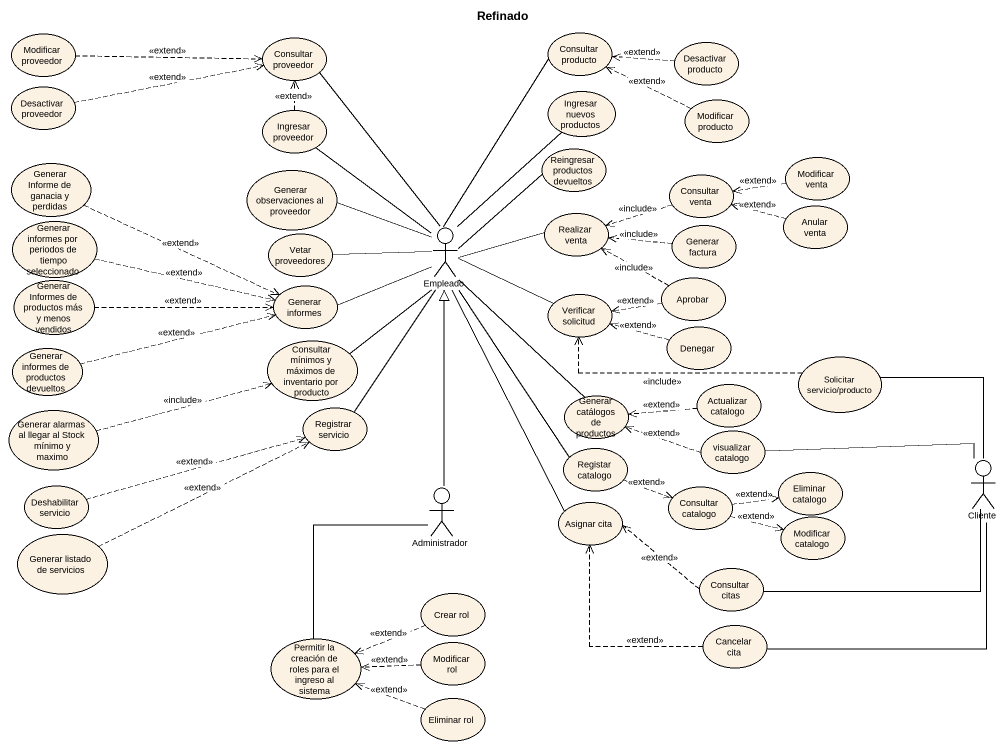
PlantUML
@startuml
title Refinado
usecase "Modificar proveedor" as Modificar_proveedor
usecase "Consultar proveedor" as Consultar_proveedor
usecase "Consultar producto" as Consultar_producto
usecase "Desactivar producto" as Desactivar_producto
usecase "Desactivar proveedor" as Desactivar_proveedor
usecase "Ingresar proveedor" as Ingresar_proveedor
usecase "Ingresar nuevos productos" as Ingresar_nuevos_productos
usecase "Modificar producto" as Modificar_producto
usecase "Generar Informe de ganacia y perdidas" as Generar_Informe_de_ganacia
usecase "Reingresar productos devueltos" as Reingresar_productos
usecase "Modificar venta" as Modificar_venta
usecase "Generar observaciones al proveedor" as Generar_observaciones_al
usecase "Consultar venta" as Consultar_venta
usecase "Generar informes por periodos de tiempo seleccionado" as Generar_informes_por
usecase "Vetar proveedores" as Vetar_proveedores
actor Empleado
usecase "Realizar venta" as Realizar_venta
usecase "Generar factura" as Generar_factura
usecase "Anular venta" as Anular_venta
usecase "Generar Informes de productos más y menos vendidos" as Generar_Informes_de
usecase Aprobar
usecase "Generar informes" as Generar_informes
usecase "Verificar solicitud" as Verificar_solicitud
usecase "Generar informes de productos devueltos" as Generar_informes_de
usecase "Consultar mínimos y máximos de inventario por producto" as Consultar_mínimos_y_máximos
usecase Denegar
usecase "Solicitar servicio/producto" as Solicitar_servicio_producto
usecase "Generar catálogos de productos" as Generar_catálogos_de
usecase "Actualizar catalogo" as Actualizar_catalogo
usecase "Generar alarmas al llegar al Stock mínimo y maximo" as Generar_alarmas_al_llegar
usecase "Registrar servicio" as Registrar_servicio
usecase "visualizar catalogo" as visualizar_catalogo
usecase "Registar catalogo" as Registar_catalogo
usecase "Eliminar catalogo" as Eliminar_catalogo
actor Cliente
usecase "Deshabilitar servicio" as Deshabilitar_servicio
actor Administrador
usecase "Asignar cita" as Asignar_cita
usecase "Consultar catalogo" as Consultar_catalogo
usecase "Generar listado de servicios" as Generar_listado_de_servicios
usecase "Modificar catalogo" as Modificar_catalogo
usecase "Consultar citas" as Consultar_citas
usecase "Crear rol" as Crear_rol
usecase "Cancelar cita" as Cancelar_cita
usecase "Permitir la creación de roles para el ingreso al sistema" as Permitir_la_creación_de
usecase "Modificar rol" as Modificar_rol
usecase "Eliminar rol" as Eliminar_rol
Modificar_proveedor .right.> Consultar_proveedor : <<extend>>
Desactivar_producto .left.> Consultar_producto : <<extend>>
Desactivar_proveedor .right.> Consultar_proveedor : <<extend>>
Ingresar_proveedor .up.> Consultar_proveedor : <<extend>>
Modificar_producto .left.> Consultar_producto : <<extend>>
Generar_Informe_de_ganacia .right.> Generar_informes : <<extend>>
Modificar_venta .left.> Consultar_venta : <<extend>>
Consultar_venta .left.> Realizar_venta : <<include>>
Generar_informes_por .right.> Generar_informes : <<extend>>
Empleado -up- Consultar_proveedor
Empleado -up- Consultar_producto
Empleado -up- Ingresar_proveedor
Empleado -up- Ingresar_nuevos_productos
Empleado -up- Reingresar_productos
Empleado -left- Generar_observaciones_al
Empleado -left- Vetar_proveedores
Empleado -right- Realizar_venta
Empleado -right- Verificar_solicitud
Empleado -- Consultar_mínimos_y_máximos
Empleado -- Generar_catálogos_de
Empleado -- Registrar_servicio
Empleado -- Registar_catalogo
Empleado -- Asignar_cita
Generar_factura .left.> Realizar_venta : <<include>>
Anular_venta .left.> Consultar_venta : <<extend>>
Generar_Informes_de .right.> Generar_informes : <<extend>>
Aprobar .left.> Realizar_venta : <<include>>
Aprobar .left.> Verificar_solicitud : <<extend>>
Generar_informes -right- Empleado
Generar_informes_de .right.> Generar_informes : <<extend>>
Denegar .left.> Verificar_solicitud : <<extend>>
Solicitar_servicio_producto .left.> Verificar_solicitud : <<include>>
Actualizar_catalogo .left.> Generar_catálogos_de : <<extend>>
Generar_alarmas_al_llegar .right.> Consultar_mínimos_y_máximos : <<include>>
visualizar_catalogo .left.> Generar_catálogos_de : <<extend>>
Registar_catalogo .right.> Consultar_catalogo : <<extend>>
Cliente -up- Solicitar_servicio_producto
Cliente -left- visualizar_catalogo
Cliente -left- Consultar_citas
Cliente -left- Cancelar_cita
Deshabilitar_servicio .right.> Registrar_servicio : <<extend>>
Administrador -up-|> Empleado
Administrador -- Permitir_la_creación_de
Consultar_catalogo .right.> Eliminar_catalogo : <<extend>>
Consultar_catalogo .right.> Modificar_catalogo : <<extend>>
Generar_listado_de_servicios .right.> Registrar_servicio : <<extend>>
Consultar_citas .left.> Asignar_cita : <<extend>>
Crear_rol .left.> Permitir_la_creación_de : <<extend>>
Cancelar_cita .up.> Asignar_cita : <<extend>>
Modificar_rol .left.> Permitir_la_creación_de : <<extend>>
Eliminar_rol .left.> Permitir_la_creación_de : <<extend>>
@enduml
